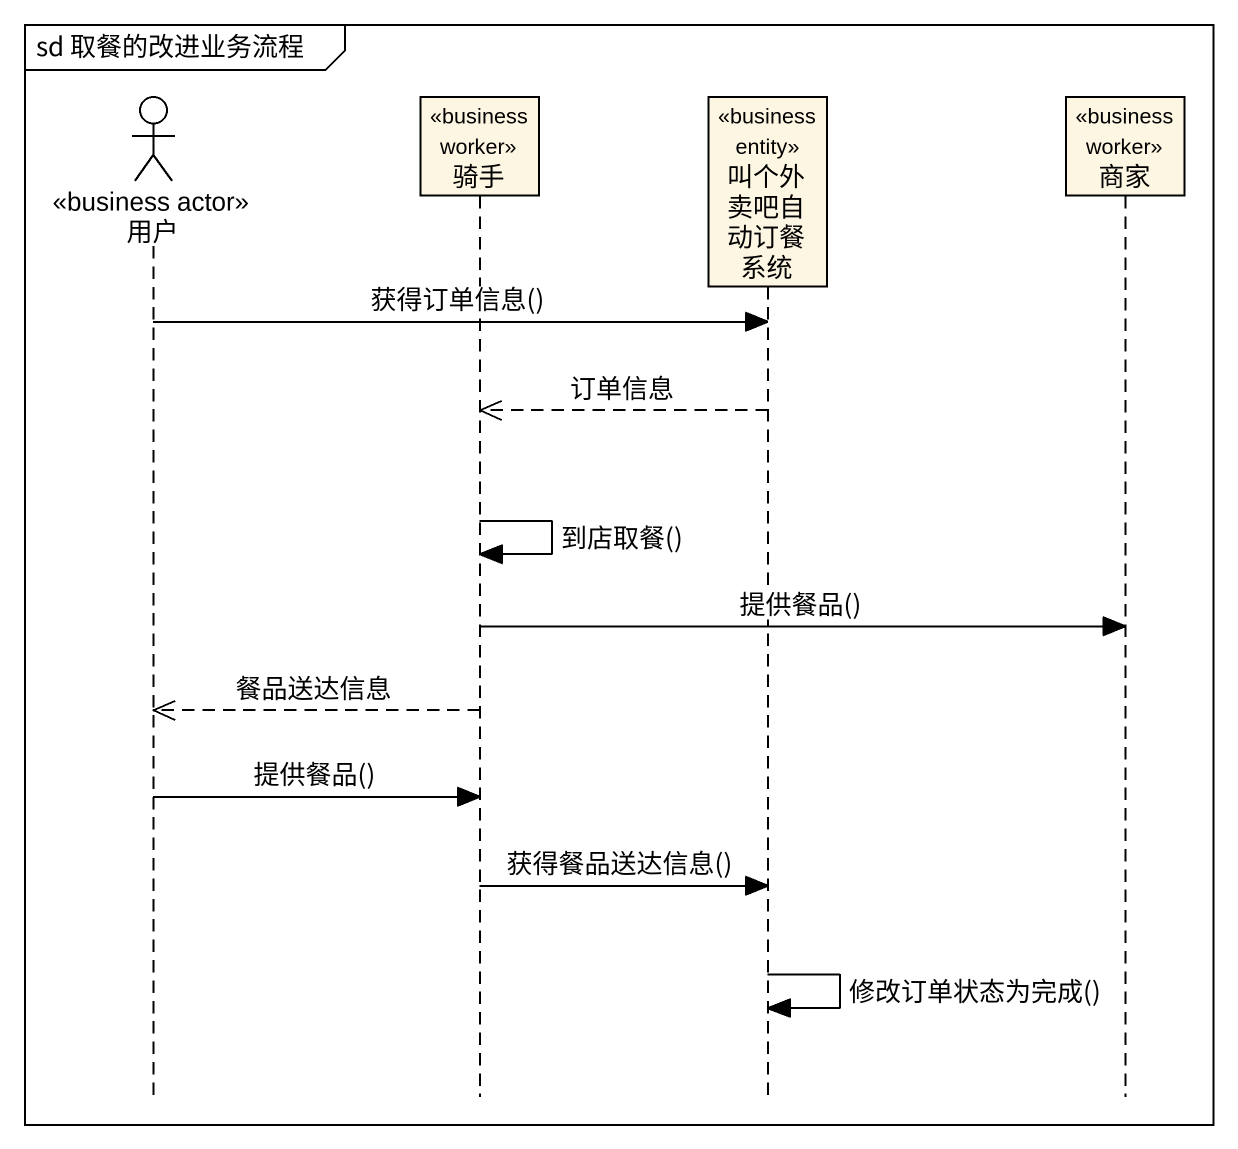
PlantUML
@startuml
mainframe sd 取餐的改进业务流程
hide footbox
actor 用户 <<business actor>>
participant 骑手 <<business worker>>
participant 叫个外卖吧自动订餐系统 <<business entity>>
participant 商家 <<business worker>>

用户 -> 叫个外卖吧自动订餐系统 : 获得订单信息()
叫个外卖吧自动订餐系统 -->> 骑手 : 订单信息
骑手 -> 骑手 : 到店取餐()
骑手 -> 商家 : 提供餐品()
骑手 -->> 用户 : 餐品送达信息
用户 -> 骑手 : 提供餐品()
骑手 -> 叫个外卖吧自动订餐系统 : 获得餐品送达信息()
叫个外卖吧自动订餐系统 -> 叫个外卖吧自动订餐系统 : 修改订单状态为完成()
@enduml
